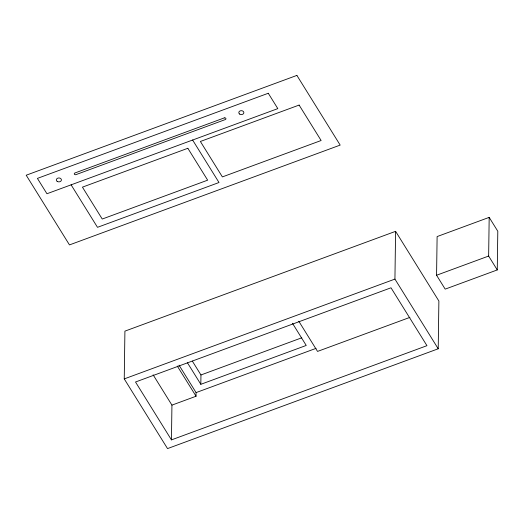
<?xml version="1.0" encoding="UTF-8"?>
<svg xmlns="http://www.w3.org/2000/svg" width="524" height="524" viewBox="0 0 524 524"><rect width="100%" height="100%" fill="white"/><g stroke="black" fill="none" stroke-linecap="round" stroke-linejoin="round"><path stroke-width="0.79" d="M124.247 378.904L124.915 331.142L395.6 231.333L438.883 301.025L438.215 348.781L167.529 448.596L124.247 378.904L394.932 279.089L395.6 231.333M171.453 439.891L135.506 382.009L391.009 287.794L426.955 345.676L171.453 439.891L171.938 405.131L153.113 374.811M179.038 365.163L196.074 392.6L196.022 396.249L171.938 405.131M292.458 323.256L306.232 345.447L200.823 384.315L200.954 374.968L192.341 361.101M436.571 275.251L437.114 236.573L489.18 217.375L497.8 231.254L497.263 269.932L445.19 289.13L436.571 275.251L488.643 256.053L489.18 217.375M200.954 374.968L301.785 337.784M196.074 392.6L316.057 348.355M409.886 317.387L317.537 351.421L298.791 321.238M196.068 396.229L177.282 366.053M488.643 256.053L497.263 269.932M394.932 279.089L438.215 348.781M192.596 139.993L219.006 182.516L97.497 227.324L71.087 184.802M187.474 362.824L200.823 384.315M296.892 75.404L26.2 175.219L69.482 244.911L340.174 145.096L296.892 75.404M268.275 93.265L37.407 178.396L46.944 193.749L277.812 108.619L268.275 93.265M224.246 117.92L74.939 172.979A1.179 0.917 0.8 0 0 74.395 174.197A1.179 0.917 0.8 0 0 75.967 174.63L225.274 119.577A1.179 0.917 0.8 0 0 225.824 118.358A1.179 0.917 0.8 0 0 224.246 117.92M299.112 105.075L200.384 141.48L222.392 176.916L321.12 140.511L299.112 105.075M187.847 148.279L82.438 187.147L102.246 219.039L207.655 180.171L187.847 148.279M239.54 114.009A2.528 1.958 0.8 0 0 243.771 113.164A2.528 1.958 0.8 0 0 240.68 110.741A2.528 1.958 0.8 0 0 239.54 114.009M57.155 181.337A2.528 1.958 0.8 0 0 61.347 180.367A2.528 1.958 0.8 0 0 58.144 178.036A2.528 1.958 0.8 0 0 57.155 181.337"/></g></svg>
